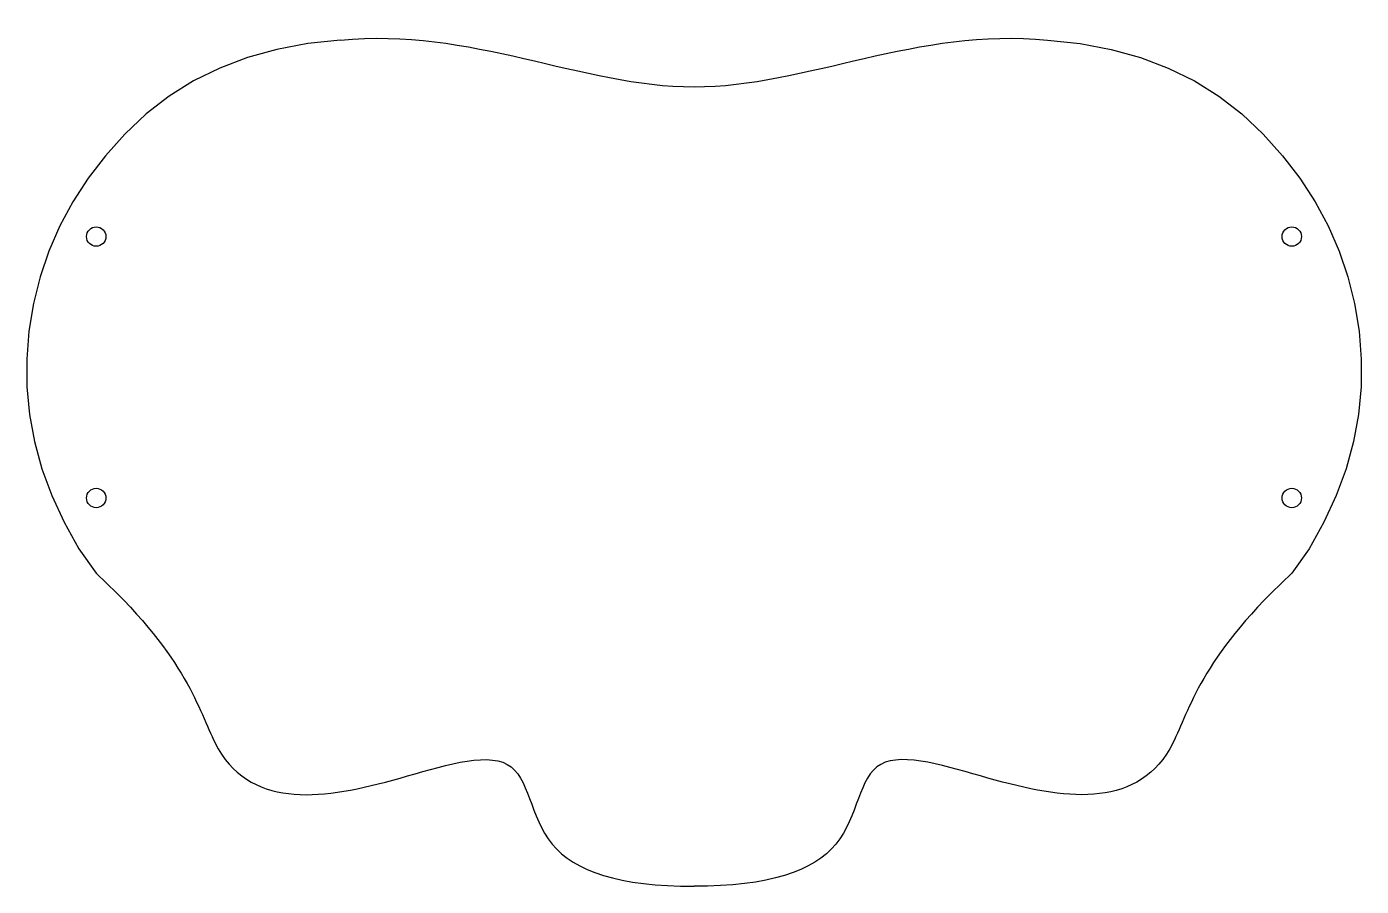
# Model space of a CAD drawing. Header units: millimetres. Extents: x -89 to 89, y 36 to 151.
import ezdxf

# ---------------------------------------------------------------- set-up
doc = ezdxf.new("R2010")
doc.units = ezdxf.units.MM
doc.layers.get('0').update_dxf_attribs({"linetype": 'CONTINUOUS'})
doc.layers.add('Sketch002', color=7, linetype='CONTINUOUS')

msp = doc.modelspace()

# ---------------------------------------------------------------- linework, layer by layer
for points in [[(-77.235001, 75.243896), (-67, 65), (-65, 52), (-54, 47), (-40, 50), (-22, 56), (-22, 40), (-10, 36), (0, 36)], [(77.235001, 75.243896), (67, 65), (65, 52), (54, 47), (40, 50), (22, 56), (22, 40), (10, 36), (0, 36)]]:
    msp.add_open_spline(points, degree=3)
at = {"layer": 'Sketch002'}
for p, q in [((-51.671575, 148.839948), (-55.817313, 148.069002)), ((-47.3105, 149.291026), (-51.671575, 148.839948)), ((47.3105, 149.291026), (51.671575, 148.839948)), ((51.671575, 148.839948), (55.817313, 148.069002)), ((-59.747747, 146.978189), (-63.46288, 145.567508)), ((-55.817313, 148.069002), (-59.747747, 146.978189)), ((55.817313, 148.069002), (59.747747, 146.978189)), ((59.747747, 146.978189), (63.46288, 145.567508)), ((-63.46288, 145.567508), (-66.96271, 143.83696)), ((63.46288, 145.567508), (66.96271, 143.83696)), ((-66.96271, 143.83696), (-70.247239, 141.786545)), ((66.96271, 143.83696), (70.247239, 141.786545)), ((-70.247239, 141.786545), (-73.316465, 139.416262)), ((70.247239, 141.786545), (73.316465, 139.416262)), ((-73.316465, 139.416262), (-76.170388, 136.726112)), ((73.316465, 139.416262), (76.170388, 136.726112)), ((-76.170388, 136.726112), (-78.773884, 133.819762)), ((76.170388, 136.726112), (78.773884, 133.819762)), ((-78.773884, 133.819762), (-81.091826, 130.800882)), ((78.773884, 133.819762), (81.091826, 130.800882)), ((-81.091826, 130.800882), (-83.124213, 127.669471)), ((81.091826, 130.800882), (83.124213, 127.669471)), ((-83.124213, 127.669471), (-84.871046, 124.425529)), ((83.124213, 127.669471), (84.871046, 124.425529)), ((-84.871046, 124.425529), (-86.332326, 121.069057)), ((84.871046, 124.425529), (86.332326, 121.069057)), ((-86.332326, 121.069057), (-87.508051, 117.600054)), ((86.332326, 121.069057), (87.508051, 117.600054)), ((-87.508051, 117.600054), (-88.398222, 114.01852)), ((87.508051, 117.600054), (88.398222, 114.01852)), ((-88.398222, 114.01852), (-89.002839, 110.324455)), ((88.398222, 114.01852), (89.002839, 110.324455)), ((-89.002839, 110.324455), (-89.302691, 106.587975)), ((89.002839, 110.324455), (89.302691, 106.587975)), ((-89.302691, 106.587975), (-89.278568, 102.879197)), ((89.302691, 106.587975), (89.278568, 102.879197)), ((-89.278568, 102.879197), (-88.930471, 99.198119)), ((89.278568, 102.879197), (88.930471, 99.198119)), ((-88.930471, 99.198119), (-88.258398, 95.544743)), ((88.930471, 99.198119), (88.258398, 95.544743)), ((-88.258398, 95.544743), (-87.26235, 91.919068)), ((88.258398, 95.544743), (87.26235, 91.919068)), ((-87.26235, 91.919068), (-85.942327, 88.321093)), ((87.26235, 91.919068), (85.942327, 88.321093)), ((-85.942327, 88.321093), (-84.298328, 84.75082)), ((85.942327, 88.321093), (84.298328, 84.75082)), ((-84.298328, 84.75082), (-82.330355, 81.208248)), ((84.298328, 84.75082), (82.330355, 81.208248)), ((-82.330355, 81.208248), (-79.991536, 77.952799)), ((82.330355, 81.208248), (79.991536, 77.952799)), ((-79.991536, 77.952799), (-77.235001, 75.243896)), ((79.991536, 77.952799), (77.235001, 75.243896))]:
    msp.add_line(p, q, dxfattribs=at)
for centre in [(-80, 123), (80, 123), (-80, 88), (80, 88)]:
    msp.add_circle(centre, 1.3, dxfattribs=at)
msp.add_open_spline([(-47.3105, 149.291026), (-30, 151.106367), (-15, 143.053184), (0, 143.053184), (15, 143.053184), (30, 151.106367), (47.3105, 149.291026)], degree=3, knots=[0, 0, 0, 0, 0.5, 0.5, 0.5, 1, 1, 1, 1], dxfattribs=at)

doc.saveas('drawing.dxf')
